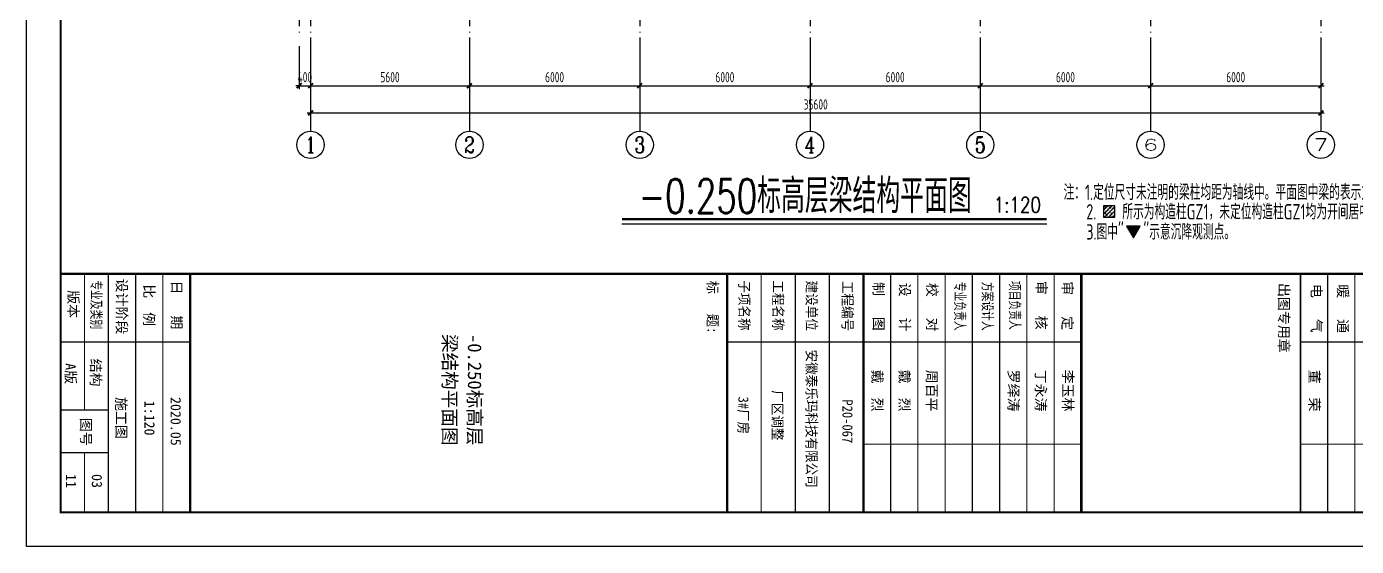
# Model space of a CAD drawing. Extents: x -1389621 to 57380, y -92505 to 283644.
# Drawn here: x -455547 to -408690, y 57648 to 75953 of the extents above; entities that cross this region are included whole.
import ezdxf
from ezdxf.enums import TextEntityAlignment as Align

# ---------------------------------------------------------------- set-up
doc = ezdxf.new("R2010")
doc.units = 0
doc.header["$LTSCALE"] = 100
doc.header["$MEASUREMENT"] = 0
doc.linetypes.add('DOTE', pattern=[2.42, 2, -0.2, 0.02, -0.2])
doc.linetypes.add('SOLID', pattern=[0])
doc.layers.get('0').update_dxf_attribs({"linetype": 'CONTINUOUS'})
doc.layers.get('Defpoints').update_dxf_attribs({"linetype": 'CONTINUOUS'})
for name, color, linetype in [('5图框', 7, 'CONTINUOUS'), ('708', 2, 'CONTINUOUS'), ('AXIS', 3, 'CONTINUOUS'), ('AXIS_TEXT', 7, 'CONTINUOUS'), ('BORDER', 7, 'CONTINUOUS'), ('BZ_标准图框', 7, 'CONTINUOUS'), ('D', 2, 'CONTINUOUS'), ('DIM', 3, 'CONTINUOUS'), ('DIM_SYMB', 3, 'CONTINUOUS'), ('DOTE', 1, 'DOTE'), ('TC', 151, 'CONTINUOUS')]:
    doc.layers.add(name, color=color, linetype=linetype)
doc.layers.add('HATCH', color=254, linetype='CONTINUOUS', lineweight=0)
doc.layers.add('PUB_TEXT', color=7, linetype='CONTINUOUS', lineweight=15)
doc.styles.add('-宋体', font='SimSun.ttf')
doc.styles.add('_TCH_AXIS', font='COMPLEX', dxfattribs={"bigfont": 'GBCBIG'})
doc.styles.add('COMPLEX', font='COMPLEX')
doc.styles.add('ht', font='simhei.ttf', dxfattribs={"width": 0.8})
doc.styles.add('hztxt', font='txt', dxfattribs={"width": 0.7, "height": 10, "bigfont": 'hztxt.shx'})
doc.styles.add('TSSD_Dimension', font='tssdeng.shx', dxfattribs={"width": 0.7, "bigfont": 'hztxt.shx'})
doc.styles.add('TSSD_REIN', font='Tssdeng.shx', dxfattribs={"width": 0.7, "bigfont": 'hztxt.shx'})
doc.dimstyles.new('TSSD_100_100', dxfattribs={"dimtxt": 300, "dimasz": 100, "dimexe": 100, "dimexo": 250, "dimgap": 100, "dimtad": 1, "dimdec": 0, "dimzin": 0, "dimdsep": 46, "dimtxsty": 'TSSD_Dimension', "dimblk": 'ARCHTICK', "dimblk1": 'ARCHTICK', "dimblk2": 'ARCHTICK', "dimcen": 0, "dimdle": 100, "dimclrt": 7, "dimadec": 0, "dimazin": 0, "dimtfac": 1, "dimtdec": 0, "dimtix": 1, "dimtmove": 2, "dimatfit": 3, "dimfxl": 0, "dimtolj": 1, "dimtzin": 0, "dimarcsym": 0})

# ---------------------------------------------------------------- blocks, each defined once
blk = doc.blocks.new('_ArchTick')
at = {"color": 0, "linetype": 'ByBlock'}
blk.add_lwpolyline([(-0.71, -0.71, 0.5, 0.5, 0), (0.71, 0.71, 0.5, 0.5, 0)], format="xyseb", dxfattribs=at)
blk = doc.blocks.new('*D1855')
at = {"layer": 'Defpoints', "color": 0, "ltscale": 100}
for p in [(-445942, 75567), (-445542, 75567), (-445542, 73873)]:
    blk.add_point(p, dxfattribs=at)
at = {"layer": 'DIM', "color": 0, "lineweight": -2, "ltscale": 100}
for p, q in [((-445942, 75267), (-445942, 73753)), ((-445542, 75267), (-445542, 73753)), ((-445942, 73873), (-446062, 73873)), ((-445942, 73873), (-445542, 73873)), ((-445542, 73873), (-445422, 73873))]:
    blk.add_line(p, q, dxfattribs=at)
at = {"layer": 'DIM', "color": 0, "lineweight": -2, "ltscale": 100, "xscale": 120, "yscale": 120, "zscale": 120}
blk.add_blockref('_ArchTick', (-445942, 73873), dxfattribs=at)
at = {"layer": 'DIM', "color": 0, "lineweight": -2, "ltscale": 100, "xscale": 120, "yscale": 120, "zscale": 120, "rotation": 180}
blk.add_blockref('_ArchTick', (-445542, 73873), dxfattribs=at)
at = {"layer": 'DIM', "color": 7, "ltscale": 100, "insert": (-445742, 74173), "char_height": 360, "attachment_point": 5, "style": 'TSSD_Dimension'}
blk.add_mtext('\\A1;400', dxfattribs=at)
blk = doc.blocks.new('*D1856')
at = {"layer": 'Defpoints', "color": 0, "ltscale": 100}
for p in [(-445542, 75567), (-439942, 75567), (-439942, 73873)]:
    blk.add_point(p, dxfattribs=at)
at = {"layer": 'DIM', "color": 0, "lineweight": -2, "ltscale": 100}
for p, q in [((-445542, 75267), (-445542, 73753)), ((-439942, 75267), (-439942, 73753)), ((-445662, 73873), (-439822, 73873))]:
    blk.add_line(p, q, dxfattribs=at)
at = {"layer": 'DIM', "color": 0, "lineweight": -2, "ltscale": 100, "xscale": 120, "yscale": 120, "zscale": 120, "rotation": 180}
blk.add_blockref('_ArchTick', (-445542, 73873), dxfattribs=at)
at = {"layer": 'DIM', "color": 0, "lineweight": -2, "ltscale": 100, "xscale": 120, "yscale": 120, "zscale": 120}
blk.add_blockref('_ArchTick', (-439942, 73873), dxfattribs=at)
at = {"layer": 'DIM', "color": 7, "ltscale": 100, "insert": (-442742, 74173), "char_height": 360, "attachment_point": 5, "style": 'TSSD_Dimension'}
blk.add_mtext('\\A1;5600', dxfattribs=at)
blk = doc.blocks.new('*D1857')
at = {"layer": 'Defpoints', "color": 0, "ltscale": 100}
for p in [(-439942, 75567), (-433942, 75567), (-433942, 73873)]:
    blk.add_point(p, dxfattribs=at)
at = {"layer": 'DIM', "color": 0, "lineweight": -2, "ltscale": 100}
for p, q in [((-439942, 75267), (-439942, 73753)), ((-433942, 75267), (-433942, 73753)), ((-440062, 73873), (-433822, 73873))]:
    blk.add_line(p, q, dxfattribs=at)
at = {"layer": 'DIM', "color": 0, "lineweight": -2, "ltscale": 100, "xscale": 120, "yscale": 120, "zscale": 120, "rotation": 180}
blk.add_blockref('_ArchTick', (-439942, 73873), dxfattribs=at)
at = {"layer": 'DIM', "color": 0, "lineweight": -2, "ltscale": 100, "xscale": 120, "yscale": 120, "zscale": 120}
blk.add_blockref('_ArchTick', (-433942, 73873), dxfattribs=at)
at = {"layer": 'DIM', "color": 7, "ltscale": 100, "insert": (-436942, 74173), "char_height": 360, "attachment_point": 5, "style": 'TSSD_Dimension'}
blk.add_mtext('\\A1;6000', dxfattribs=at)
blk = doc.blocks.new('*D1858')
at = {"layer": 'Defpoints', "color": 0, "ltscale": 100}
for p in [(-433942, 75567), (-427942, 75567), (-427942, 73873)]:
    blk.add_point(p, dxfattribs=at)
at = {"layer": 'DIM', "color": 0, "lineweight": -2, "ltscale": 100}
for p, q in [((-433942, 75267), (-433942, 73753)), ((-427942, 75267), (-427942, 73753)), ((-434062, 73873), (-427822, 73873))]:
    blk.add_line(p, q, dxfattribs=at)
at = {"layer": 'DIM', "color": 0, "lineweight": -2, "ltscale": 100, "xscale": 120, "yscale": 120, "zscale": 120, "rotation": 180}
blk.add_blockref('_ArchTick', (-433942, 73873), dxfattribs=at)
at = {"layer": 'DIM', "color": 0, "lineweight": -2, "ltscale": 100, "xscale": 120, "yscale": 120, "zscale": 120}
blk.add_blockref('_ArchTick', (-427942, 73873), dxfattribs=at)
at = {"layer": 'DIM', "color": 7, "ltscale": 100, "insert": (-430942, 74173), "char_height": 360, "attachment_point": 5, "style": 'TSSD_Dimension'}
blk.add_mtext('\\A1;6000', dxfattribs=at)
blk = doc.blocks.new('*D1859')
at = {"layer": 'Defpoints', "color": 0, "ltscale": 100}
for p in [(-427942, 75567), (-421942, 75567), (-421942, 73873)]:
    blk.add_point(p, dxfattribs=at)
at = {"layer": 'DIM', "color": 0, "lineweight": -2, "ltscale": 100}
for p, q in [((-427942, 75267), (-427942, 73753)), ((-421942, 75267), (-421942, 73753)), ((-428062, 73873), (-421822, 73873))]:
    blk.add_line(p, q, dxfattribs=at)
at = {"layer": 'DIM', "color": 0, "lineweight": -2, "ltscale": 100, "xscale": 120, "yscale": 120, "zscale": 120, "rotation": 180}
blk.add_blockref('_ArchTick', (-427942, 73873), dxfattribs=at)
at = {"layer": 'DIM', "color": 0, "lineweight": -2, "ltscale": 100, "xscale": 120, "yscale": 120, "zscale": 120}
blk.add_blockref('_ArchTick', (-421942, 73873), dxfattribs=at)
at = {"layer": 'DIM', "color": 7, "ltscale": 100, "insert": (-424942, 74173), "char_height": 360, "attachment_point": 5, "style": 'TSSD_Dimension'}
blk.add_mtext('\\A1;6000', dxfattribs=at)
blk = doc.blocks.new('*D1860')
at = {"layer": 'Defpoints', "color": 0, "ltscale": 100}
for p in [(-421942, 75567), (-415942, 75567), (-415942, 73873)]:
    blk.add_point(p, dxfattribs=at)
at = {"layer": 'DIM', "color": 0, "lineweight": -2, "ltscale": 100}
for p, q in [((-421942, 75267), (-421942, 73753)), ((-415942, 75267), (-415942, 73753)), ((-422062, 73873), (-415822, 73873))]:
    blk.add_line(p, q, dxfattribs=at)
at = {"layer": 'DIM', "color": 0, "lineweight": -2, "ltscale": 100, "xscale": 120, "yscale": 120, "zscale": 120, "rotation": 180}
blk.add_blockref('_ArchTick', (-421942, 73873), dxfattribs=at)
at = {"layer": 'DIM', "color": 0, "lineweight": -2, "ltscale": 100, "xscale": 120, "yscale": 120, "zscale": 120}
blk.add_blockref('_ArchTick', (-415942, 73873), dxfattribs=at)
at = {"layer": 'DIM', "color": 7, "ltscale": 100, "insert": (-418942, 74173), "char_height": 360, "attachment_point": 5, "style": 'TSSD_Dimension'}
blk.add_mtext('\\A1;6000', dxfattribs=at)
blk = doc.blocks.new('*D1861')
at = {"layer": 'Defpoints', "color": 0, "ltscale": 100}
for p in [(-415942, 75567), (-409942, 75567), (-409942, 73873)]:
    blk.add_point(p, dxfattribs=at)
at = {"layer": 'DIM', "color": 0, "lineweight": -2, "ltscale": 100}
for p, q in [((-415942, 75267), (-415942, 73753)), ((-409942, 75267), (-409942, 73753)), ((-416062, 73873), (-409822, 73873))]:
    blk.add_line(p, q, dxfattribs=at)
at = {"layer": 'DIM', "color": 0, "lineweight": -2, "ltscale": 100, "xscale": 120, "yscale": 120, "zscale": 120, "rotation": 180}
blk.add_blockref('_ArchTick', (-415942, 73873), dxfattribs=at)
at = {"layer": 'DIM', "color": 0, "lineweight": -2, "ltscale": 100, "xscale": 120, "yscale": 120, "zscale": 120}
blk.add_blockref('_ArchTick', (-409942, 73873), dxfattribs=at)
at = {"layer": 'DIM', "color": 7, "ltscale": 100, "insert": (-412942, 74173), "char_height": 360, "attachment_point": 5, "style": 'TSSD_Dimension'}
blk.add_mtext('\\A1;6000', dxfattribs=at)
blk = doc.blocks.new('*D1862')
at = {"layer": 'Defpoints', "color": 0, "ltscale": 100}
for p in [(-445542, 75807), (-409942, 75807), (-409942, 72913)]:
    blk.add_point(p, dxfattribs=at)
at = {"layer": 'DIM', "color": 0, "lineweight": -2, "ltscale": 100}
for p, q in [((-445542, 75507), (-445542, 72793)), ((-409942, 75507), (-409942, 72793)), ((-445662, 72913), (-409822, 72913))]:
    blk.add_line(p, q, dxfattribs=at)
at = {"layer": 'DIM', "color": 0, "lineweight": -2, "ltscale": 100, "xscale": 120, "yscale": 120, "zscale": 120, "rotation": 180}
blk.add_blockref('_ArchTick', (-445542, 72913), dxfattribs=at)
at = {"layer": 'DIM', "color": 0, "lineweight": -2, "ltscale": 100, "xscale": 120, "yscale": 120, "zscale": 120}
blk.add_blockref('_ArchTick', (-409942, 72913), dxfattribs=at)
at = {"layer": 'DIM', "color": 7, "ltscale": 100, "insert": (-427742, 73213), "char_height": 360, "attachment_point": 5, "style": 'TSSD_Dimension'}
blk.add_mtext('\\A1;35600', dxfattribs=at)
blk = doc.blocks.new('A$C064F2E3D')
at = {"layer": 'BZ_标准图框'}
for points, const_width in [([(35, 0), (35, 57400)], 70), ([(2035, 41203), (2035, 36403)], 35), ([(5035, 41203), (5035, 36403)], 35), ([(7035, 38003), (35, 38003)], 35), ([(7035, 37203), (35, 37203)], 35), ([(7035, 36403), (35, 36403)], 50), ([(35, 29971), (7035, 29971)], 70), ([(2035, 19571), (2035, 29971)], 35), ([(5035, 23570), (5035, 29971)], 35), ([(35, 29171), (7035, 29171)], 35), ([(35, 28371), (7035, 28371)], 35), ([(35, 27571), (7035, 27571)], 35), ([(35, 26771), (7035, 26771)], 35), ([(35, 25971), (7035, 25971)], 35), ([(35, 25171), (7035, 25171)], 35), ([(35, 24371), (7035, 24371)], 35), ([(35, 24371), (7035, 24371)], 35), ([(35, 23571), (7035, 23571)], 70), ([(35, 22571), (7035, 22571)], 35), ([(35, 21571), (7035, 21571)], 35), ([(35, 20571), (7035, 20571)], 35), ([(35, 19571), (7035, 19571)], 70), ([(35, 3800), (7035, 3800)], 70), ([(2035, 1400), (2035, 3800)], 35), ([(35, 3000), (7035, 3000)], 35), ([(35, 2200), (7035, 2200)], 35), ([(35, 1400), (7035, 1400)], 35), ([(35, 1400), (7035, 1400)], 35), ([(2035, 0), (2035, 1400)], 35), ([(4035, 0), (4035, 1400)], 35), ([(5285, 0), (5285, 1400)], 35), ([(35, 700), (4035, 700)], 35), ([(5285, 700), (7035, 700)], 35)]:
    blk.add_lwpolyline(points, dxfattribs=dict(at, const_width=const_width))
at = {"layer": 'BZ_标准图框', "style": 'ht'}
for s, p in [('暖   通', (343, 37501)), ('电   气', (333, 36726)), ('董  荣', (2850, 36661)), ('出图专用章', (306, 35771)), ('审   定', (256, 29413)), ('李玉林', (2850, 29429)), ('审   核', (243, 28647)), ('丁永涛', (2850, 28629)), ('罗绎涛', (2850, 27829)), ('校   对', (302, 25439)), ('周百平', (2850, 25429)), ('设   计', (297, 24637)), ('戴  烈', (2850, 24629)), ('制   图', (274, 23868)), ('戴  烈', (2850, 23829)), ('日   期', (233, 3257)), ('2020.05', (3652, 3232)), ('比  例', (345, 2447)), ('设计阶段', (176, 1644)), ('施工图', (3653, 1628)), ('结构', (2524, 883)), ('图号', (4266, 595)), ('版本 ', (518, 224)), ('A版', (2659, 143)), ('11', (5912, 158))]:
    blk.add_text(s, height=300, dxfattribs=at).set_placement(p)
for s, width, p in [('项目负责人', 0.7, (244, 27871)), ('方案设计人', 0.7, (271, 27069)), ('专业负责人', 0.7, (270, 26262)), ('工程编号', 0.9, (244, 22956)), ('P20-067', 0.9, (3721, 22956)), ('建设单位', 0.9, (236, 21902)), ('安徽泰乐玛科技有限公司', 0.9, (2261, 21899)), ('工程名称', 0.9, (229, 20916)), ('厂区调整', 0.9, (3451, 20899)), ('子项名称', 0.9, (229, 19925)), ('3#厂房', 0.9, (3638, 19899)), ('标   题:', 0.95, (237, 18995)), ('专业及类别', 0.7, (228, 898))]:
    blk.add_text(s, height=300, dxfattribs=dict(at, width=width)).set_placement(p)
blk = doc.blocks.new('cjd')
at = {"layer": 'D'}
blk.add_hatch(color=256, dxfattribs=at).paths.add_polyline_path([(8888317, -1043495), (8888517, -1043151), (8888117, -1043151)])
blk.add_lwpolyline([(8888117, -1043151), (8888317, -1043495), (8888517, -1043151)], close=True, dxfattribs=at)
blk = doc.blocks.new('_AXISO')
blk.add_circle((0, 0), 0.5)
at = {"layer": 'AXIS_TEXT', "style": 'COMPLEX', "width": 1.041667}
blk.add_attdef('A', text='', height=0.56, dxfattribs=at).set_placement((-0.25, -0.28), (0.25, -0.28), align=Align.FIT)

msp = doc.modelspace()

# ---------------------------------------------------------------- hatches: boundary and pattern name
at = {"layer": 'HATCH'}
h = msp.add_hatch(dxfattribs=at)
h.set_pattern_fill('ARMORED', color=256, scale=20, style=0)
h.set_pattern_definition([(50, (836793.52, 135098.08), (143.452037, -12.550427), [15, -165]), (355, (836793.52, 135098.08), (-27.750267, 150.438427), [12, -132]), (100.4514, (836805.48, 135097.04), (115.701876, 137.887908), [12.748038, -140.228422]), (46.1842, (836793.52, 135138.08), (213.44821, -33.103803), [22.5, -247.5]), (96.6356, (836811.31, 135135.32), (186.93254, 194.823574), [19.122058, -210.3426]), (351.1842, (836793.52, 135138.08), (186.93239, 194.82372), [18, -198]), (21, (836813.52, 135128.08), (119.38141, -80.523778), [15, -165]), (326, (836813.52, 135128.08), (48.663066, 145.030009), [12, -132]), (71.4514, (836823.47, 135121.37), (168.044526, 64.5061), [12.748038, -140.228422]), (37.5, (836793.524, 135098.08), (2.431971, 66.5787708), [0, -130.4, 0, -134, 0, -132.5]), (7.5, (836793.524, 135098.08), (52.6139075, 78.8823424), [0, -76.4, 0, -127.4, 0, -50.5]), (327.5, (836748.924, 135098.08), (106.7644872, -4.5109743), [0, -50, 0, -156, 0, -207]), (317.5, (836728.92, 135098.08), (116.637234, 20.0209965), [0, -65, 0, -103.6, 0, -147]), (45, (836793.52, 135098.08), (-70.710678, 70.710678), [])])
h.paths.add_polyline_path([(-417600.353, 69245.808), (-417200.353, 69245.808), (-417200.353, 69645.808), (-417600.353, 69645.808)])

# ---------------------------------------------------------------- linework, layer by layer
at = {"layer": '708'}
msp.add_lwpolyline([(-417600.353, 69245.808), (-417200.353, 69245.808), (-417200.353, 69645.808), (-417600.353, 69645.808)], close=True, dxfattribs=at)
at = {"layer": 'AXIS'}
for p, q in [((-445542.342, 75566.574), (-445542.342, 72269.225)), ((-439942.342, 75566.574), (-439942.342, 72269.225)), ((-433942.342, 75566.574), (-433942.342, 72269.225)), ((-427942.342, 75566.574), (-427942.342, 72269.225)), ((-421942.342, 75566.574), (-421942.342, 72269.225)), ((-415942.342, 75566.574), (-415942.342, 72269.225)), ((-409942.342, 75566.574), (-409942.342, 72269.225))]:
    msp.add_line(p, q, dxfattribs=at)
at = {"layer": 'BORDER'}
msp.add_lwpolyline([(-455546.777, 57648.326), (-455546.777, 158568.326), (-384266.777, 158568.326), (-384266.777, 57648.326)], close=True, dxfattribs=at)
at = {"layer": 'BORDER', "const_width": 60}
msp.add_lwpolyline([(-454346.777, 58848.326), (-454346.777, 155568.326), (-385466.777, 155568.326), (-385466.777, 58848.326)], close=True, dxfattribs=at)
at = {"layer": 'DIM_SYMB', "const_width": 84}
msp.add_lwpolyline([(-434568.496, 69175.028), (-419602.571, 69175.028)], dxfattribs=at)
at = {"layer": 'DIM_SYMB'}
msp.add_lwpolyline([(-434568.496, 69007.028), (-419602.571, 69007.028)], dxfattribs=at)
at = {"layer": 'DOTE', "linetype": 'DOTE', "ltscale": 10}
for p, q in [((-445942.342, 150566.574), (-445942.342, 75566.574)), ((-445542.342, 150566.574), (-445542.342, 75566.574)), ((-439942.342, 150566.574), (-439942.342, 75566.574)), ((-433942.342, 150566.574), (-433942.342, 75566.574)), ((-427942.342, 150566.574), (-427942.342, 75566.574)), ((-421942.342, 150566.574), (-421942.342, 75566.574)), ((-415942.342, 150566.574), (-415942.342, 75566.574)), ((-409942.342, 150566.574), (-409942.342, 75566.574))]:
    msp.add_line(p, q, dxfattribs=at)

# ---------------------------------------------------------------- block references
at = {"xscale": 1.2, "yscale": 1.2, "zscale": 1.2, "rotation": 270}
msp.add_blockref('A$C064F2E3D', (-454346.777, 67290.325), dxfattribs=at)
at = {"layer": 'AXIS'}
ref = msp.add_blockref('_AXISO', (-445542.342, 71789.225), dxfattribs=dict(at, xscale=960, yscale=960, zscale=960))
ref.add_attrib('A', '1', dxfattribs={"layer": 'AXIS_TEXT', "ltscale": 0.5, "height": 559.138, "style": '_TCH_AXIS', "width": 1.555556}).set_placement((-445728.721, 71509.656), (-445355.962, 71509.656), align=Align.FIT)
ref = msp.add_blockref('_AXISO', (-439942.342, 71789.225), dxfattribs=dict(at, xscale=960, yscale=960, zscale=960))
ref.add_attrib('A', '2', dxfattribs={"layer": 'AXIS_TEXT', "ltscale": 0.5, "height": 559.138, "style": '_TCH_AXIS'}).set_placement((-440128.721, 71509.656), (-439755.962, 71509.656), align=Align.FIT)
ref = msp.add_blockref('_AXISO', (-433942.342, 71789.225), dxfattribs=dict(at, xscale=960, yscale=960, zscale=960))
ref.add_attrib('A', '3', dxfattribs={"layer": 'AXIS_TEXT', "ltscale": 0.5, "height": 559.138, "style": '_TCH_AXIS'}).set_placement((-434128.721, 71509.656), (-433755.962, 71509.656), align=Align.FIT)
ref = msp.add_blockref('_AXISO', (-427942.342, 71789.225), dxfattribs=dict(at, xscale=960, yscale=960, zscale=960))
ref.add_attrib('A', '4', dxfattribs={"layer": 'AXIS_TEXT', "ltscale": 0.5, "height": 559.138, "style": '_TCH_AXIS', "width": 0.875}).set_placement((-428128.721, 71509.656), (-427755.962, 71509.656), align=Align.FIT)
ref = msp.add_blockref('_AXISO', (-421942.342, 71789.225), dxfattribs=dict(at, xscale=960, yscale=960, zscale=960))
ref.add_attrib('A', '5', dxfattribs={"layer": 'AXIS_TEXT', "ltscale": 0.5, "height": 559.138, "style": '_TCH_AXIS'}).set_placement((-422128.721, 71509.656), (-421755.962, 71509.656), align=Align.FIT)
ref = msp.add_blockref('_AXISO', (-415942.342, 71789.225), dxfattribs=dict(at, xscale=960, yscale=960, zscale=960))
ref.add_attrib('A', '6', dxfattribs={"layer": 'AXIS_TEXT', "ltscale": 0.5, "height": 394.135, "style": '_TCH_AXIS', "width": 2.071429}).set_placement((-416214.482, 71592.157), (-415670.201, 71592.157), align=Align.FIT)
ref = msp.add_blockref('_AXISO', (-409942.342, 71789.225), dxfattribs=dict(at, xscale=960, yscale=960, zscale=960))
ref.add_attrib('A', '7', dxfattribs={"layer": 'AXIS_TEXT', "ltscale": 0.5, "height": 442.515, "style": '_TCH_AXIS', "width": 1.714286}).set_placement((-410195.207, 71567.967), (-409689.476, 71567.967), align=Align.FIT)
at = {"layer": 'PUB_TEXT', "xscale": 1.199579976022243, "yscale": 1.199579976004061, "zscale": 1.199579976}
msp.add_blockref('cjd', (-11078793.633, 1320271.07), dxfattribs=at)

# ---------------------------------------------------------------- texts
at = {"style": 'hztxt', "width": 0.8}
msp.add_text('1:120', height=540, dxfattribs=at).set_placement((-421470.962, 69407.577))
at = {"layer": '5图框', "style": 'hztxt', "width": 0.7}
msp.add_text('-0.250标高层梁结构平面图', height=1200, dxfattribs=at).set_placement((-433981.139, 69385.794))
at = {"layer": 'BZ_标准图框', "style": 'ht'}
for s, height, p in [('1:120', 359.9856, (-451392.931, 62778.112)), ('03', 360, (-453246.903, 60195.837))]:
    msp.add_text(s, height=height, rotation=270, dxfattribs=at).set_placement(p)
at = {"layer": 'PUB_TEXT', "linetype": 'SOLID', "style": '-宋体'}
for s, p in [('梁结构平面图', (-440876.164, 65127.421)), ('-0.250标高层', (-439996.713, 65127.421))]:
    msp.add_text(s, height=480, rotation=270, dxfattribs=at).set_placement(p)
at = {"layer": 'TC', "color": 7, "style": 'TSSD_REIN', "width": 0.7}
for s, p in [('注：1.定位尺寸未注明的梁柱均距为轴线中。平面图中梁的表示方法及构造详见国标图集《16G101-1》梁配筋图例。', (-419009.8, 69847.688)), ('2.    所示为构造柱GZ1，未定位构造柱GZ1均为开间居中设置。', (-418207.688, 69162.451)), ('3.图中"   "示意沉降观测点。', (-418207.688, 68452.391))]:
    msp.add_text(s, height=540.027, dxfattribs=at).set_placement(p)

# ---------------------------------------------------------------- dimensions: what is measured, and where the dimension line sits
at = {"layer": 'DIM', "ltscale": 100}
for p1, p2, distance, picture, middle in [((-445942.342, 75566.574), (-445542.342, 75566.574), -1693.459, '*D1855', (-445742.342, 74173.114)), ((-445542.342, 75806.574), (-409942.342, 75806.574), -2893.459, '*D1862', (-427742.342, 73213.114)), ((-445542.342, 75566.574), (-439942.342, 75566.574), -1693.459, '*D1856', (-442742.342, 74173.114)), ((-439942.342, 75566.574), (-433942.342, 75566.574), -1693.459, '*D1857', (-436942.342, 74173.114)), ((-433942.342, 75566.574), (-427942.342, 75566.574), -1693.459, '*D1858', (-430942.342, 74173.114)), ((-427942.342, 75566.574), (-421942.342, 75566.574), -1693.459, '*D1859', (-424942.342, 74173.114)), ((-421942.342, 75566.574), (-415942.342, 75566.574), -1693.459, '*D1860', (-418942.342, 74173.114)), ((-415942.342, 75566.574), (-409942.342, 75566.574), -1693.459, '*D1861', (-412942.342, 74173.114))]:
    dim = msp.add_aligned_dim(p1=p1, p2=p2, distance=distance, dimstyle='TSSD_100_100', override={"dimscale": 1.2}, dxfattribs=at)
    dim.commit()
    dim.dimension.update_dxf_attribs({"geometry": picture, "text_midpoint": middle})

doc.saveas('drawing.dxf')
